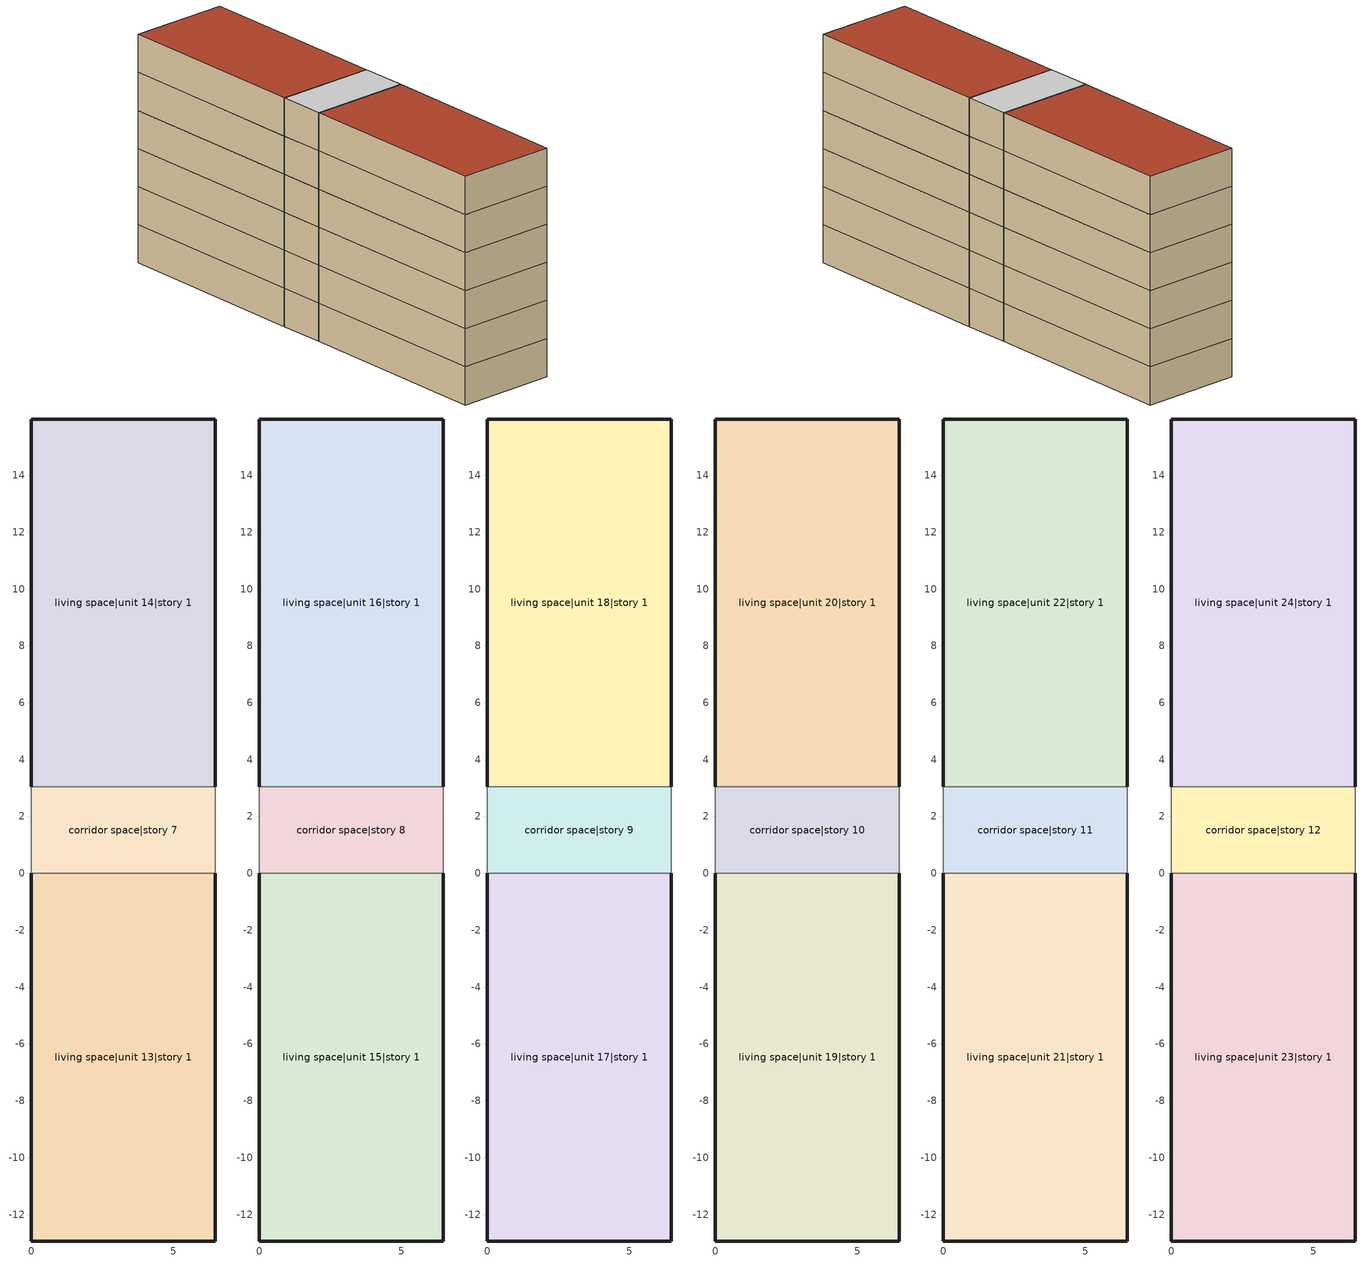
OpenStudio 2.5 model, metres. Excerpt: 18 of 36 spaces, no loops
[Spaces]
living space|unit 13|story 1
 floor to living space|unit 11|story 1: 0,-12.93 0,0 6.47,0 6.47,-12.93 z14.63
 wall outside: 0,0 0,-12.93 6.47,-12.93 6.47,0 z14.63:17.07
 wall adiabatic: 6.47,0 0,0 z14.63:17.07
living space|unit 14|story 1
 floor to living space|unit 12|story 1: 0,3.05 0,15.98 6.47,15.98 6.47,3.05 z14.63
 wall outside: 6.47,3.05 6.47,15.98 0,15.98 0,3.05 z14.63:17.07
 wall adiabatic: 0,3.05 6.47,3.05 z14.63:17.07
corridor space|story 7
 floor adiabatic: 0,0 0,3.05 6.47,3.05 6.47,0 z14.63
 wall adiabatic: 6.47,3.05 0,3.05 0,0 6.47,0 6.47,3.05 z14.63:17.07
 ceiling adiabatic: 6.47,0 6.47,3.05 0,3.05 0,0 z17.07
living space|unit 15|story 1
 floor to living space|unit 13|story 1: 0,-12.93 0,0 6.47,0 6.47,-12.93 z17.07
 wall outside: 0,0 0,-12.93 6.47,-12.93 6.47,0 z17.07:19.51
 wall adiabatic: 6.47,0 0,0 z17.07:19.51
living space|unit 16|story 1
 floor to living space|unit 14|story 1: 0,3.05 0,15.98 6.47,15.98 6.47,3.05 z17.07
 wall outside: 6.47,3.05 6.47,15.98 0,15.98 0,3.05 z17.07:19.51
 wall adiabatic: 0,3.05 6.47,3.05 z17.07:19.51
corridor space|story 8
 floor adiabatic: 0,0 0,3.05 6.47,3.05 6.47,0 z17.07
 wall adiabatic: 6.47,3.05 0,3.05 0,0 6.47,0 6.47,3.05 z17.07:19.51
 ceiling adiabatic: 6.47,0 6.47,3.05 0,3.05 0,0 z19.51
living space|unit 17|story 1
 floor to living space|unit 15|story 1: 0,-12.93 0,0 6.47,0 6.47,-12.93 z19.51
 wall outside: 0,0 0,-12.93 6.47,-12.93 6.47,0 z19.51:21.95
 wall adiabatic: 6.47,0 0,0 z19.51:21.95
living space|unit 18|story 1
 floor to living space|unit 16|story 1: 0,3.05 0,15.98 6.47,15.98 6.47,3.05 z19.51
 wall outside: 6.47,3.05 6.47,15.98 0,15.98 0,3.05 z19.51:21.95
 wall adiabatic: 0,3.05 6.47,3.05 z19.51:21.95
corridor space|story 9
 floor adiabatic: 0,0 0,3.05 6.47,3.05 6.47,0 z19.51
 wall adiabatic: 6.47,3.05 0,3.05 0,0 6.47,0 6.47,3.05 z19.51:21.95
 ceiling adiabatic: 6.47,0 6.47,3.05 0,3.05 0,0 z21.95
living space|unit 19|story 1
 floor to living space|unit 17|story 1: 0,-12.93 0,0 6.47,0 6.47,-12.93 z21.95
 wall outside: 0,0 0,-12.93 6.47,-12.93 6.47,0 z21.95:24.38
 wall adiabatic: 6.47,0 0,0 z21.95:24.38
living space|unit 20|story 1
 floor to living space|unit 18|story 1: 0,3.05 0,15.98 6.47,15.98 6.47,3.05 z21.95
 wall outside: 6.47,3.05 6.47,15.98 0,15.98 0,3.05 z21.95:24.38
 wall adiabatic: 0,3.05 6.47,3.05 z21.95:24.38
corridor space|story 10
 floor adiabatic: 0,0 0,3.05 6.47,3.05 6.47,0 z21.95
 wall adiabatic: 6.47,3.05 0,3.05 0,0 6.47,0 6.47,3.05 z21.95:24.38
 ceiling adiabatic: 6.47,0 6.47,3.05 0,3.05 0,0 z24.38
living space|unit 21|story 1
 floor to living space|unit 19|story 1: 0,-12.93 0,0 6.47,0 6.47,-12.93 z24.38
 wall outside: 0,0 0,-12.93 6.47,-12.93 6.47,0 z24.38:26.82
 wall adiabatic: 6.47,0 0,0 z24.38:26.82
living space|unit 22|story 1
 floor to living space|unit 20|story 1: 0,3.05 0,15.98 6.47,15.98 6.47,3.05 z24.38
 wall outside: 6.47,3.05 6.47,15.98 0,15.98 0,3.05 z24.38:26.82
 wall adiabatic: 0,3.05 6.47,3.05 z24.38:26.82
corridor space|story 11
 floor adiabatic: 0,0 0,3.05 6.47,3.05 6.47,0 z24.38
 wall adiabatic: 6.47,3.05 0,3.05 0,0 6.47,0 6.47,3.05 z24.38:26.82
 ceiling adiabatic: 6.47,0 6.47,3.05 0,3.05 0,0 z26.82
living space|unit 23|story 1
 floor to living space|unit 21|story 1: 0,-12.93 0,0 6.47,0 6.47,-12.93 z26.82
 wall outside: 0,0 0,-12.93 6.47,-12.93 6.47,0 z26.82:29.26
 wall adiabatic: 6.47,0 0,0 z26.82:29.26
 roof outside: 6.47,-12.93 6.47,0 0,0 0,-12.93 z29.26
living space|unit 24|story 1
 floor to living space|unit 22|story 1: 0,3.05 0,15.98 6.47,15.98 6.47,3.05 z26.82
 wall outside: 6.47,3.05 6.47,15.98 0,15.98 0,3.05 z26.82:29.26
 wall adiabatic: 0,3.05 6.47,3.05 z26.82:29.26
 roof outside: 6.47,3.05 6.47,15.98 0,15.98 0,3.05 z29.26
corridor space|story 12
 floor adiabatic: 0,0 0,3.05 6.47,3.05 6.47,0 z26.82
 wall adiabatic: 6.47,3.05 0,3.05 0,0 6.47,0 6.47,3.05 z26.82:29.26
 ceiling adiabatic: 6.47,0 6.47,3.05 0,3.05 0,0 z29.26
[Building]
Building 1: North Axis {deg}=0; Standards Number of Stories=12; Standards Number of Above Ground Stories=12; Standards Building Type=multifamily; Standards Number of Living Units=24
[Site]
Denver Intl Ap_CO_USA: Latitude {deg}=39.83; Longitude {deg}=-104.65; Time Zone {hr}=-7; Elevation {m}=1650
[ClimateZones]
Climate Zone Institution Name 2=Building America; Climate Zone Document Year 2=0; Climate Zone Value 2=Cold
[Site:WaterMainsTemperature]
Calculation Method=Correlation; Annual Average Outdoor Air Temperature {C}=10.8753; Maximum Difference In Monthly Average Outdoor Air Temperatures {deltaC}=23.1524
[Site:GroundTemperature:Deep]
10.8753, 10.8753, 10.8753, 10.8753, 10.8753, 10.8753, 10.8753, 10.8753, 10.8753, 10.8753, 10.8753, 10.8753
[ThermalZone] Use Ideal Air Loads=No
Name | Thermostat
living zone|unit 13 | living zone|unit 13 temperature setpoint
living zone|unit 14 | living zone|unit 14 temperature setpoint
living zone|unit 15 | living zone|unit 15 temperature setpoint
living zone|unit 16 | living zone|unit 16 temperature setpoint
living zone|unit 17 | living zone|unit 17 temperature setpoint
living zone|unit 18 | living zone|unit 18 temperature setpoint
living zone|unit 19 | living zone|unit 19 temperature setpoint
living zone|unit 20 | living zone|unit 20 temperature setpoint
living zone|unit 21 | living zone|unit 21 temperature setpoint
living zone|unit 22 | living zone|unit 22 temperature setpoint
living zone|unit 23 | living zone|unit 23 temperature setpoint
living zone|unit 24 | living zone|unit 24 temperature setpoint
corridor zone
[Space]
Name | Space Type | Thermal Zone | Building Unit
living space|unit 13|story 1 | Space Type 1 | living zone|unit 13 | unit 13
living space|unit 14|story 1 | Space Type 1 | living zone|unit 14 | unit 14
living space|unit 15|story 1 | Space Type 1 | living zone|unit 15 | unit 15
living space|unit 16|story 1 | Space Type 1 | living zone|unit 16 | unit 16
living space|unit 17|story 1 | Space Type 1 | living zone|unit 17 | unit 17
living space|unit 18|story 1 | Space Type 1 | living zone|unit 18 | unit 18
living space|unit 19|story 1 | Space Type 1 | living zone|unit 19 | unit 19
living space|unit 20|story 1 | Space Type 1 | living zone|unit 20 | unit 20
living space|unit 21|story 1 | Space Type 1 | living zone|unit 21 | unit 21
living space|unit 22|story 1 | Space Type 1 | living zone|unit 22 | unit 22
living space|unit 23|story 1 | Space Type 1 | living zone|unit 23 | unit 23
living space|unit 24|story 1 | Space Type 1 | living zone|unit 24 | unit 24
corridor space|story 7; corridor space|story 8; corridor space|story 9; corridor space|story 10; corridor space|story 11; corridor space|story 12 | Space Type 2 | corridor zone
[SpaceType]
Name | Standards Space Type
Space Type 1 | living
Space Type 2 | corridor
[BuildingUnit] Building Unit Type=Residential
unit 13; unit 14; unit 15; unit 16; unit 17; unit 18; unit 19; unit 20; unit 21; unit 22; unit 23; unit 24; EPWWeatherInfo
[ThermostatSetpoint:DualSetpoint] Heating Setpoint Temperature Schedule=residential heating setpoint; Cooling Setpoint Temperature Schedule=residential cooling setpoint
living zone|unit 21 temperature setpoint; living zone|unit 20 temperature setpoint; living zone|unit 16 temperature setpoint; living zone|unit 13 temperature setpoint; living zone|unit 14 temperature setpoint; living zone|unit 15 temperature setpoint; living zone|unit 23 temperature setpoint; living zone|unit 17 temperature setpoint; living zone|unit 18 temperature setpoint; living zone|unit 19 temperature setpoint; living zone|unit 22 temperature setpoint; living zone|unit 24 temperature setpoint
[Schedule:Ruleset]
Name | Default Day Schedule
residential heating setpoint | Schedule Day 2
residential cooling setpoint | Schedule Day 3
[Schedule:Day]
Schedule Day 2; Schedule Day 3: 24, 0, 0
residential heating setpoint allday1; residential heating setpoint allday2; residential heating setpoint allday3; residential heating setpoint allday4; residential heating setpoint allday5; residential heating setpoint allday6; residential heating setpoint allday7; residential heating setpoint allday8; residential heating setpoint allday9; residential heating setpoint allday10; residential heating setpoint allday11; residential heating setpoint allday12: 1, 0, 21.6667, 2, 0, 21.6667, 3, 0, 21.6667, 4, 0, 21.6667, 5, 0, 21.6667, 6, 0, 21.6667, 7, 0, 21.6667, 8, 0, 21.6667, 9, 0, 21.6667, 10, 0, 21.6667, 11, 0, 21.6667, 12, 0, 21.6667, 13, 0, 21.6667, 14, 0, 21.6667, 15, 0, 21.6667, 16, 0, 21.6667, 17, 0, 21.6667, 18, 0, 21.6667, 19, 0, 21.6667, 20, 0, 21.6667, 21, 0, 21.6667, 22, 0, 21.6667, 23, 0, 21.6667, 24, 0, 21.6667
residential cooling setpoint allday1; residential cooling setpoint allday2; residential cooling setpoint allday3; residential cooling setpoint allday4; residential cooling setpoint allday5; residential cooling setpoint allday6; residential cooling setpoint allday7; residential cooling setpoint allday8; residential cooling setpoint allday9; residential cooling setpoint allday10; residential cooling setpoint allday11; residential cooling setpoint allday12: 1, 0, 24.4444, 2, 0, 24.4444, 3, 0, 24.4444, 4, 0, 24.4444, 5, 0, 24.4444, 6, 0, 24.4444, 7, 0, 24.4444, 8, 0, 24.4444, 9, 0, 24.4444, 10, 0, 24.4444, 11, 0, 24.4444, 12, 0, 24.4444, 13, 0, 24.4444, 14, 0, 24.4444, 15, 0, 24.4444, 16, 0, 24.4444, 17, 0, 24.4444, 18, 0, 24.4444, 19, 0, 24.4444, 20, 0, 24.4444, 21, 0, 24.4444, 22, 0, 24.4444, 23, 0, 24.4444, 24, 0, 24.4444
[Schedule:Rule] Apply Sunday=Yes; Apply Monday=Yes; Apply Tuesday=Yes; Apply Wednesday=Yes; Apply Thursday=Yes; Apply Friday=Yes; Apply Saturday=Yes; Date Specification Type=DateRange; Start Day=1
Name | Schedule Ruleset | Rule Order | Day Schedule | Start Month | End Month | End Day
residential heating setpoint allday ruleset1 | residential heating setpoint | 11 | residential heating setpoint allday1 | 1 | 1 | 31
residential heating setpoint allday ruleset2 | residential heating setpoint | 10 | residential heating setpoint allday2 | 2 | 2 | 28
residential heating setpoint allday ruleset3 | residential heating setpoint | 9 | residential heating setpoint allday3 | 3 | 3 | 31
residential heating setpoint allday ruleset4 | residential heating setpoint | 8 | residential heating setpoint allday4 | 4 | 4 | 30
residential heating setpoint allday ruleset5 | residential heating setpoint | 7 | residential heating setpoint allday5 | 5 | 5 | 31
residential heating setpoint allday ruleset6 | residential heating setpoint | 6 | residential heating setpoint allday6 | 6 | 6 | 30
residential heating setpoint allday ruleset7 | residential heating setpoint | 5 | residential heating setpoint allday7 | 7 | 7 | 31
residential heating setpoint allday ruleset8 | residential heating setpoint | 4 | residential heating setpoint allday8 | 8 | 8 | 31
residential heating setpoint allday ruleset9 | residential heating setpoint | 3 | residential heating setpoint allday9 | 9 | 9 | 30
residential heating setpoint allday ruleset10 | residential heating setpoint | 2 | residential heating setpoint allday10 | 10 | 10 | 31
residential heating setpoint allday ruleset11 | residential heating setpoint | 1 | residential heating setpoint allday11 | 11 | 11 | 30
residential heating setpoint allday ruleset12 | residential heating setpoint | 0 | residential heating setpoint allday12 | 12 | 12 | 31
residential cooling setpoint allday ruleset1 | residential cooling setpoint | 11 | residential cooling setpoint allday1 | 1 | 1 | 31
residential cooling setpoint allday ruleset2 | residential cooling setpoint | 10 | residential cooling setpoint allday2 | 2 | 2 | 28
residential cooling setpoint allday ruleset3 | residential cooling setpoint | 9 | residential cooling setpoint allday3 | 3 | 3 | 31
residential cooling setpoint allday ruleset4 | residential cooling setpoint | 8 | residential cooling setpoint allday4 | 4 | 4 | 30
residential cooling setpoint allday ruleset5 | residential cooling setpoint | 7 | residential cooling setpoint allday5 | 5 | 5 | 31
residential cooling setpoint allday ruleset6 | residential cooling setpoint | 6 | residential cooling setpoint allday6 | 6 | 6 | 30
residential cooling setpoint allday ruleset7 | residential cooling setpoint | 5 | residential cooling setpoint allday7 | 7 | 7 | 31
residential cooling setpoint allday ruleset8 | residential cooling setpoint | 4 | residential cooling setpoint allday8 | 8 | 8 | 31
residential cooling setpoint allday ruleset9 | residential cooling setpoint | 3 | residential cooling setpoint allday9 | 9 | 9 | 30
residential cooling setpoint allday ruleset10 | residential cooling setpoint | 2 | residential cooling setpoint allday10 | 10 | 10 | 31
residential cooling setpoint allday ruleset11 | residential cooling setpoint | 1 | residential cooling setpoint allday11 | 11 | 11 | 30
residential cooling setpoint allday ruleset12 | residential cooling setpoint | 0 | residential cooling setpoint allday12 | 12 | 12 | 31
